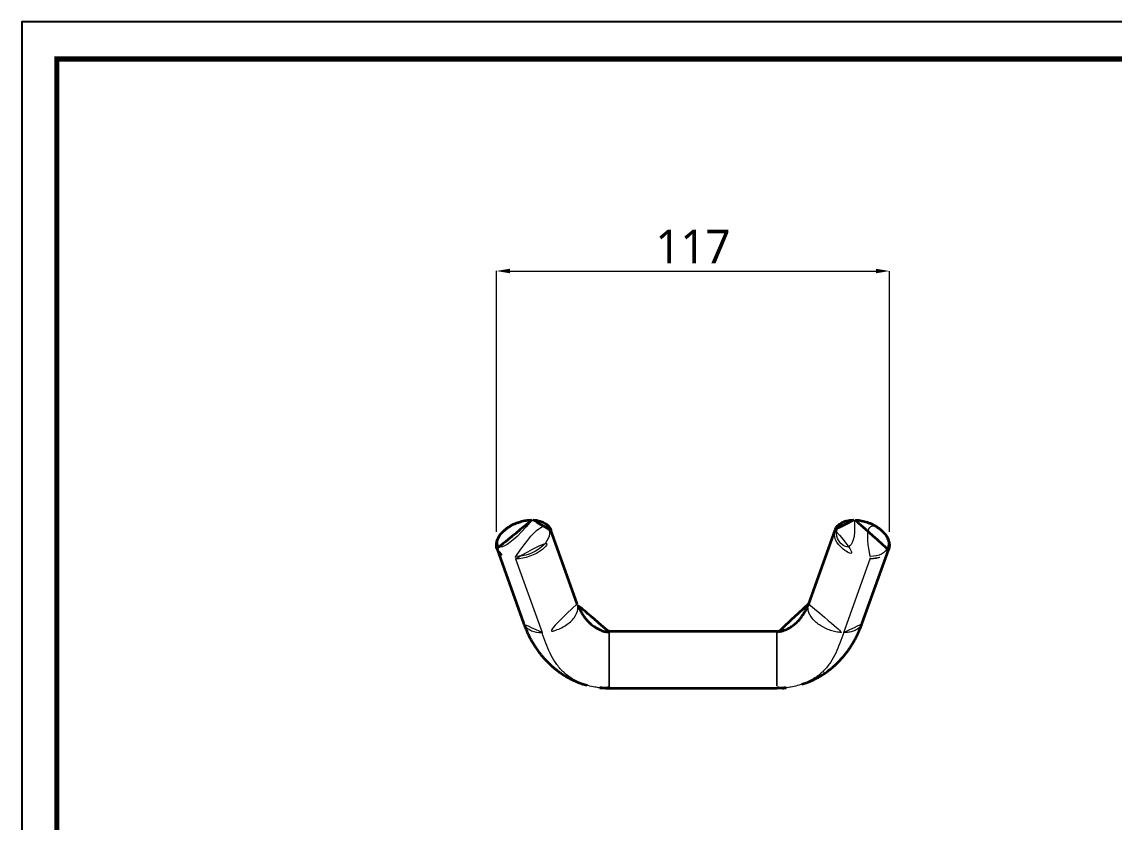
# Model space of a CAD drawing. Extents: x 16296681342 to 16296681993, y -37409617230 to -37409616753.
# Drawn here: x 16296681342.4 to 16296681667.9, y -37409616991.1 to -37409616752.6 of the extents above; entities that cross this region are included whole.
import ezdxf

# ---------------------------------------------------------------- set-up
doc = ezdxf.new("R2010")
doc.units = 0
doc.header["$LTSCALE"] = 10
doc.header["$MEASUREMENT"] = 0
doc.header["$PDMODE"] = 3
doc.header["$PDSIZE"] = -10
doc.layers.get('0').update_dxf_attribs({"linetype": 'CONTINUOUS'})
doc.layers.get('DEFPOINTS').update_dxf_attribs({"linetype": 'CONTINUOUS'})
doc.layers.add('1', color=7, linetype='CONTINUOUS')
doc.layers.add('BODY', color=7, linetype='CONTINUOUS')
doc.styles.add('Daelim Dimension', font='NanumGothic.ttf')
doc.dimstyles.new('DEFAULT', dxfattribs={"dimscale": 2, "dimtxt": 2, "dimasz": 2, "dimexe": 0, "dimexo": 2, "dimgap": 1, "dimtad": 1, "dimdec": 1, "dimzin": 9, "dimdsep": 46, "dimtxsty": 'Daelim Dimension', "dimcen": 0.5, "dimclrd": 252, "dimclre": 252, "dimclrt": 3, "dimadec": 1, "dimazin": 0, "dimtfac": 1, "dimtdec": 1, "dimtix": 1, "dimtmove": 0, "dimatfit": 3, "dimfxl": 0, "dimtolj": 1, "dimtzin": 1, "dimlwd": 9, "dimlwe": 9, "dimarcsym": 0})

# ---------------------------------------------------------------- blocks, each defined once
blk = doc.blocks.new('*D0')
at = {"layer": 'BODY', "color": 5, "lineweight": 9, "ltscale": 0.7}
for p, q in [((16296681483.86148, -37409616904.57732), (16296681483.86757, -37409616826.88673)), ((16296681487.86757, -37409616826.88705), (16296681596.9715, -37409616826.8956)), ((16296681600.96541, -37409616904.58649), (16296681600.9715, -37409616826.89591))]:
    blk.add_line(p, q, dxfattribs=at)
at = {"layer": 'BODY', "color": 5, "ltscale": 0.7}
for points in [[(16296681487.86762, -37409616826.22038), (16296681487.86752, -37409616827.55371), (16296681483.86757, -37409616826.88673)], [(16296681596.97155, -37409616826.22894), (16296681596.97145, -37409616827.56226), (16296681600.9715, -37409616826.89591)]]:
    blk.add_solid(points, dxfattribs=at)
at = {"layer": 'DEFPOINTS', "color": 0, "ltscale": 0.7}
for p in [(16296681600.9715, -37409616826.89591), (16296681483.86117, -37409616908.57732), (16296681600.9651, -37409616908.58649)]:
    blk.add_point(p, dxfattribs=at)
at = {"layer": 'BODY', "color": 7, "lineweight": 5, "ltscale": 0.7, "insert": (16296681542.42011, -37409616819.55513), "char_height": 10, "attachment_point": 5, "rotation": 359.9955093741583, "style": 'Daelim Dimension'}
blk.add_mtext('\\A1;117', dxfattribs=at)

msp = doc.modelspace()

# ---------------------------------------------------------------- linework, layer by layer
at = {"ltscale": 0.5}
msp.add_lwpolyline([(16296681342.43942, -37409617229.63621), (16296681993.43942, -37409617229.63621), (16296681993.43942, -37409616752.63621), (16296681342.43942, -37409616752.63621)], close=True, dxfattribs=at)
at = {"color": 5, "linetype": 'ByBlock', "lineweight": 200, "const_width": 1.5}
msp.add_lwpolyline([(16296681352.90762, -37409617209.21149), (16296681982.90762, -37409617209.21149), (16296681982.90762, -37409616763.71149), (16296681352.90762, -37409616763.71149)], close=True, dxfattribs=at)
at = {"layer": '1', "color": 0, "linetype": 'Continuous', "lineweight": 35}
for p, q in [((16296681507.93997, -37409616926.07544), (16296681500.0767, -37409616904.09825)), ((16296681584.74916, -37409616904.09825), (16296681576.88589, -37409616926.07544)), ((16296681484.07122, -37409616909.82489), (16296681491.93449, -37409616931.80208)), ((16296681592.89137, -37409616931.80208), (16296681600.75464, -37409616909.82489))]:
    msp.add_line(p, q, dxfattribs=at)
at = {"layer": '1', "color": 0, "linetype": 'Continuous', "lineweight": 18}
for p, q in [((16296681489.58833, -37409616912.66996), (16296681497.45161, -37409616934.64715)), ((16296681587.37425, -37409616934.64715), (16296681595.23752, -37409616912.66996))]:
    msp.add_line(p, q, dxfattribs=at)
for centre, major_axis, ratio, start_param, end_param in [((16296681491.94141, -37409616906.59112), (-7.531965827206572, -2.694880898781578), 0.6170800000000001, 4.186943110793091, 7.328535762985071), ((16296681491.94141, -37409616906.59112), (-7.531965827208456, -2.694880898782251), 0.6170800000000001, 1.045350455806811, 4.186943110791768), ((16296681494.41336, -37409616901.58899), (0, 0.5), 0.394708, 6.282838429375793, 7.019565016567876), ((16296681592.88444, -37409616906.59112), (-7.531965827208455, 2.694880898782252), 0.6170800000000001, 5.23783497763154, 8.379427588985468), ((16296681590.4125, -37409616901.58899), (0, 0.5), 0.394709, 5.546805597791297, 6.283532076480727), ((16296681592.88444, -37409616906.59112), (-7.531965827206572, 2.694880898781578), 0.6170800000000001, 2.096242281807212, 5.23783497763021), ((16296681492.07396, -37409616906.96157), (8.002739833770917, 2.863320308497228), 0.6170800000000001, 4.186943109396602, 6.267413843993616), ((16296681592.7519, -37409616906.96157), (8.002739833770917, -2.863320308497228), 0.6170800000000001, 3.141607375820998, 5.237834935395752), ((16296681492.07396, -37409616906.96157), (8.002739833769033, 2.863320308496554), 0.6170800000000001, 3.141578084429482, 4.186943109395355), ((16296681489.73455, -37409616912.33415), (0, 0.5), 0.394708, 0.7363797093883296, 2.307176036183202), ((16296681595.0913, -37409616912.33415), (0, 0.5), 0.394709, 3.976009270996383, 5.546805597791277), ((16296681592.7519, -37409616906.96157), (8.002739833769033, -2.863320308496554), 0.6170800000000001, 5.237834935397006, 6.261945157478026)]:
    msp.add_ellipse(centre, major_axis=major_axis, ratio=ratio, start_param=start_param, end_param=end_param, dxfattribs=at)
at = {"layer": '1', "color": 0, "linetype": 'Continuous', "lineweight": 35}
for centre, major_axis, start_param, end_param in [((16296681592.7519, -37409616906.96157), (8.002739833770917, -2.863320308497228), 3.120352531842106, 3.141607375820998), ((16296681492.07396, -37409616906.96157), (8.002739833770917, 2.863320308497228), 6.267413645283806, 6.283170740098775), ((16296681492.07396, -37409616906.96157), (8.002739833769033, 2.863320308496554), 3.125820989614931, 3.141578084429483), ((16296681592.7519, -37409616906.96157), (8.002739833769033, -2.863320308496554), 6.261945019583834, 6.28319986350192)]:
    msp.add_ellipse(centre, major_axis=major_axis, ratio=0.6170800000000001, start_param=start_param, end_param=end_param, dxfattribs=at)
for points, knots in [([(16296681494.41336, -37409616901.08899), (16296681494.26931, -37409616901.089), (16296681493.85106, -37409616901.09747), (16296681493.1454, -37409616901.15193), (16296681492.29799, -37409616901.27818), (16296681491.44839, -37409616901.46451), (16296681490.60565, -37409616901.70881), (16296681489.77842, -37409616902.00845), (16296681488.97534, -37409616902.36031), (16296681488.20476, -37409616902.76085), (16296681487.47476, -37409616903.20608), (16296681486.793, -37409616903.69169), (16296681486.16674, -37409616904.21304), (16296681485.60282, -37409616904.76523), (16296681485.10762, -37409616905.34307), (16296681484.68713, -37409616905.94098), (16296681484.34688, -37409616906.55281), (16296681484.0916, -37409616907.17183), (16296681483.92553, -37409616907.79033), (16296681483.84924, -37409616908.40081), (16296681483.86951, -37409616908.99263), (16296681483.94101, -37409616909.43953), (16296681484.02778, -37409616909.67779), (16296681484.0513, -37409616909.73586)], [0, 0, 0, 0, 0.0267754416626637, 0.077299847513145, 0.1277918423739908, 0.1782502717932748, 0.2286871463410586, 0.2791171169362244, 0.3295558058701129, 0.38001457013669, 0.430509844799974, 0.4810571849110317, 0.5316697529915657, 0.5823555877780652, 0.633112841198496, 0.6839220927461406, 0.7347146846135393, 0.7853850269981256, 0.8357869403222979, 0.8857569575507414, 0.9351743479060698, 0.9840330216113482, 1, 1, 1, 1]), ([(16296681500.09663, -37409616904.18732), (16296681500.06114, -37409616904.06462), (16296681499.955, -37409616903.76718), (16296681499.70389, -37409616903.32291), (16296681499.34889, -37409616902.86288), (16296681498.91593, -37409616902.44816), (16296681498.41069, -37409616902.08157), (16296681497.83672, -37409616901.76705), (16296681497.19974, -37409616901.50828), (16296681496.50662, -37409616901.30845), (16296681495.76555, -37409616901.1699), (16296681495.06191, -37409616901.10155), (16296681494.60468, -37409616901.08898), (16296681494.41336, -37409616901.08899)], [0, 0, 0, 0, 0.0632284904140745, 0.1572346491173744, 0.2513431382319271, 0.3460791778834474, 0.4417560637846144, 0.5384222720584808, 0.6359146038555452, 0.7339714598455509, 0.8323379812279552, 0.9308205357497076, 1, 1, 1, 1]), ([(16296681590.4125, -37409616901.08899), (16296681590.26835, -37409616901.08898), (16296681589.85589, -37409616901.0975), (16296681589.19084, -37409616901.15245), (16296681588.43911, -37409616901.28103), (16296681587.73168, -37409616901.47256), (16296681587.07698, -37409616901.72588), (16296681586.48289, -37409616902.03882), (16296681585.95763, -37409616902.4082), (16296681585.50647, -37409616902.8287), (16296681585.14141, -37409616903.29642), (16296681584.90844, -37409616903.68683), (16296681584.82144, -37409616903.92667), (16296681584.80178, -37409616903.98768)], [0, 0, 0, 0, 0.0540665323539559, 0.1562967374705268, 0.2587028042756616, 0.3612176989688864, 0.4637109762535725, 0.5659733145757148, 0.6677143980924849, 0.7686036715907327, 0.8683876968071425, 0.9670363629562574, 1, 1, 1, 1]), ([(16296681600.702, -37409616909.93551), (16296681600.75299, -37409616909.81986), (16296681600.86215, -37409616909.52496), (16296681600.95436, -37409616909.02481), (16296681600.97728, -37409616908.44505), (16296681600.91112, -37409616907.8505), (16296681600.75853, -37409616907.24701), (16296681600.5197, -37409616906.63979), (16296681600.19664, -37409616906.03527), (16296681599.79255, -37409616905.44029), (16296681599.31208, -37409616904.86175), (16296681598.76096, -37409616904.30622), (16296681598.14571, -37409616903.77975), (16296681597.47335, -37409616903.28777), (16296681596.75125, -37409616902.83523), (16296681595.98714, -37409616902.42661), (16296681595.1891, -37409616902.06599), (16296681594.36546, -37409616901.75703), (16296681593.5248, -37409616901.50291), (16296681592.67579, -37409616901.30633), (16296681591.82737, -37409616901.16949), (16296681591.07078, -37409616901.10153), (16296681590.60395, -37409616901.08902), (16296681590.4125, -37409616901.08899)], [0, 0, 0, 0, 0.0315591055333097, 0.078993991759142, 0.1264670614690665, 0.1742427407208882, 0.2224871912388027, 0.271232933275618, 0.3204027636788407, 0.3698660410010903, 0.4194928367191524, 0.4691840318733374, 0.5188644532731082, 0.5685102990636449, 0.6181157438484463, 0.6676855389962147, 0.7172303419656153, 0.7667639528952495, 0.8163017600932122, 0.8658557545916008, 0.9154409048567884, 0.9650728606549251, 1, 1, 1, 1]), ([(16296681517.41292, -37409616934.41157), (16296681517.16753, -37409616934.43423), (16296681516.70325, -37409616934.43191), (16296681516.00119, -37409616934.2978), (16296681515.38443, -37409616934.08942), (16296681514.8382, -37409616933.85206), (16296681514.3779, -37409616933.6281), (16296681513.96892, -37409616933.42487), (16296681513.6257, -37409616933.23994), (16296681513.32844, -37409616933.06573), (16296681512.91725, -37409616932.80346), (16296681512.40264, -37409616932.42645), (16296681511.91326, -37409616932.01774), (16296681511.48897, -37409616931.62465), (16296681511.12973, -37409616931.26073), (16296681510.84167, -37409616930.94594), (16296681510.60403, -37409616930.6714), (16296681510.37984, -37409616930.39993), (16296681510.14233, -37409616930.09662), (16296681509.90864, -37409616929.78048), (16296681509.68872, -37409616929.46674), (16296681509.44647, -37409616929.1035), (16296681509.17346, -37409616928.66599), (16296681508.86866, -37409616928.13577), (16296681508.55247, -37409616927.53132), (16296681508.22484, -37409616926.82236), (16296681508.03104, -37409616926.33253), (16296681507.93905, -37409616926.07356)], [0, 0, 0, 0, 0.0443550307913279, 0.0832107869313367, 0.1201947576100347, 0.1548140744580785, 0.1854537854679107, 0.2109866917691015, 0.2319759507067003, 0.2509332140574823, 0.2908881146445505, 0.3446170667490404, 0.3947033810241349, 0.437830683053999, 0.4804982035432817, 0.5167698243878174, 0.5415118284224556, 0.5686453292172436, 0.6021483372301029, 0.6364093913635361, 0.6648738763111168, 0.6958376109701274, 0.7424252768272211, 0.7894566531060909, 0.8475769838433771, 0.9175065690986356, 1, 1, 1, 1]), ([(16296681576.8868, -37409616926.07356), (16296681576.79775, -37409616926.32328), (16296681576.61795, -37409616926.77964), (16296681576.32956, -37409616927.41128), (16296681576.08114, -37409616927.90022), (16296681575.87543, -37409616928.27705), (16296681575.6822, -37409616928.61235), (16296681575.46231, -37409616928.97302), (16296681575.17183, -37409616929.42026), (16296681574.82886, -37409616929.90714), (16296681574.46773, -37409616930.37533), (16296681574.14543, -37409616930.76318), (16296681573.7888, -37409616931.16392), (16296681573.36359, -37409616931.60191), (16296681572.88682, -37409616932.04118), (16296681572.37321, -37409616932.46461), (16296681571.90651, -37409616932.80378), (16296681571.48929, -37409616933.07092), (16296681571.18406, -37409616933.24897), (16296681570.95662, -37409616933.37111), (16296681570.7481, -37409616933.47608), (16296681570.43324, -37409616933.62672), (16296681569.91377, -37409616933.8509), (16296681569.17678, -37409616934.11514), (16296681568.33251, -37409616934.3418), (16296681567.72698, -37409616934.40224), (16296681567.41294, -37409616934.4116)], [0, 0, 0, 0, 0.0770287765448028, 0.1385846292546539, 0.1855790516877828, 0.2190506816428027, 0.2507349734333694, 0.2865448546312914, 0.3261763289095638, 0.3828265412546926, 0.4293122014757981, 0.4671389711755227, 0.5059505996332608, 0.5602623115045825, 0.6141837249681923, 0.6584088613824127, 0.7134863500503059, 0.743660726071027, 0.7689968746461773, 0.789634483513165, 0.8000384141271817, 0.8136620595095531, 0.8501264832700911, 0.8959879279447902, 0.9468102464065568, 1, 1, 1, 1]), ([(16296681491.93539, -37409616931.80389), (16296681492.11698, -37409616932.31302), (16296681492.47226, -37409616933.24416), (16296681493.00923, -37409616934.49981), (16296681493.49045, -37409616935.51998), (16296681493.91605, -37409616936.35394), (16296681494.34979, -37409616937.15015), (16296681494.86413, -37409616938.03204), (16296681495.52703, -37409616939.07716), (16296681496.27064, -37409616940.13968), (16296681497.00442, -37409616941.09354), (16296681497.66063, -37409616941.88334), (16296681498.28748, -37409616942.58984), (16296681498.97711, -37409616943.31744), (16296681499.74504, -37409616944.06928), (16296681500.55316, -37409616944.79934), (16296681501.33733, -37409616945.45492), (16296681502.1671, -37409616946.09954), (16296681503.09343, -37409616946.76251), (16296681504.10887, -37409616947.42139), (16296681505.10252, -37409616948.00385), (16296681505.9366, -37409616948.44759), (16296681506.61999, -37409616948.78432), (16296681507.27445, -37409616949.08754), (16296681508.09026, -37409616949.43571), (16296681509.04733, -37409616949.79314), (16296681510.02015, -37409616950.10227), (16296681510.62049, -37409616950.26667), (16296681510.89771, -37409616950.33718)], [0, 0, 0, 0, 0.061463975266212, 0.1136881079062807, 0.1567912125872343, 0.190881399015809, 0.2204254778152028, 0.2582545226457815, 0.3050545002649449, 0.3585800056467264, 0.4030133032720425, 0.438121928720627, 0.4704130301116617, 0.5054342831445278, 0.546298980693392, 0.5858642758286137, 0.6217679919282001, 0.6549141980635882, 0.6970612187144115, 0.7415607208245975, 0.7809160577540615, 0.8152786565473273, 0.8379169968910045, 0.8594441752408906, 0.8907538499907418, 0.934173390979552, 0.969913477958672, 1, 1, 1, 1]), ([(16296681574.89484, -37409616950.01472), (16296681575.1011, -37409616949.95752), (16296681575.54312, -37409616949.82938), (16296681576.15375, -37409616949.63487), (16296681576.70204, -37409616949.44137), (16296681577.29897, -37409616949.19685), (16296681578.31074, -37409616948.74512), (16296681579.7352, -37409616948.01775), (16296681581.40713, -37409616946.99718), (16296681582.93389, -37409616945.90867), (16296681584.14199, -37409616944.91888), (16296681585.10331, -37409616944.04742), (16296681585.87593, -37409616943.29041), (16296681586.55301, -37409616942.57374), (16296681587.13689, -37409616941.91407), (16296681587.69616, -37409616941.24625), (16296681588.20115, -37409616940.60277), (16296681588.64157, -37409616940.0077), (16296681588.97108, -37409616939.54323), (16296681589.286, -37409616939.08128), (16296681589.62708, -37409616938.56018), (16296681590.03122, -37409616937.91123), (16296681590.51328, -37409616937.08582), (16296681591.06006, -37409616936.07215), (16296681591.65633, -37409616934.85554), (16296681592.2848, -37409616933.41943), (16296681592.68845, -37409616932.3698), (16296681592.89047, -37409616931.80389)], [0, 0, 0, 0, 0.0240710263927967, 0.0525534595123636, 0.0766226924418251, 0.1010287577978637, 0.1269565878092712, 0.1971712926416219, 0.2679635757179684, 0.3369398767225808, 0.3996342579161146, 0.4385753850684198, 0.4796809981236552, 0.5192872495503349, 0.5481391860767839, 0.5779878986584743, 0.6171360496810037, 0.640324066542698, 0.6620064764016663, 0.6821668683892802, 0.7045280399640114, 0.7343911676167271, 0.7718712067033244, 0.8170579171172773, 0.8700497120870577, 0.9309770687309464, 1, 1, 1, 1]), ([(16296681517.41293, -37409616934.26202), (16296681517.41293, -37409616934.262), (16296681517.41293, -37409616934.27565), (16296681517.41293, -37409616934.32831), (16296681517.41293, -37409616934.36555), (16296681517.41293, -37409616934.41445)], [0, 0, 0, 0, 0.5174652909671551, 0.5174652909671551, 1, 1, 1, 1]), ([(16296681517.41293, -37409616951.11166), (16296681517.41293, -37409616951.1591), (16296681517.41293, -37409616951.19535), (16296681517.41293, -37409616951.24749), (16296681517.41293, -37409616951.26114), (16296681517.41293, -37409616951.26112)], [0, 0, 0, 0, 0.4773984437893227, 0.4773984437893227, 1, 1, 1, 1])]:
    msp.add_open_spline(points, degree=3, knots=knots, dxfattribs=at)
at = {"layer": '1', "color": 0, "linetype": 'Continuous', "lineweight": 18}
for points, knots in [([(16296681507.93958, -37409616926.07504), (16296681508.11656, -37409616926.57092), (16296681508.2577, -37409616927.91325), (16296681507.23915, -37409616930.25243), (16296681504.6491, -37409616932.61958), (16296681501.12472, -37409616934.25766), (16296681498.62101, -37409616934.64754), (16296681497.45147, -37409616934.64746)], [0, 0, 0, 0, 0.1436471216019111, 0.3577344053475339, 0.5718216890931567, 0.7859089728384799, 1, 1, 1, 1]), ([(16296681576.88612, -37409616926.07478), (16296681576.86567, -37409616926.13191), (16296681576.79351, -37409616926.35283), (16296681576.7093, -37409616926.75074), (16296681576.68074, -37409616927.27904), (16296681576.73122, -37409616927.82332), (16296681576.86026, -37409616928.37834), (16296681577.06662, -37409616928.93876), (16296681577.34831, -37409616929.49918), (16296681577.70262, -37409616930.0542), (16296681578.12613, -37409616930.59848), (16296681578.61477, -37409616931.12678), (16296681579.16383, -37409616931.634), (16296681579.76803, -37409616932.11527), (16296681580.42153, -37409616932.56595), (16296681581.11806, -37409616932.98169), (16296681581.8509, -37409616933.3585), (16296681582.613, -37409616933.69274), (16296681583.39701, -37409616933.9812), (16296681584.19538, -37409616934.2211), (16296681585.00043, -37409616934.41013), (16296681585.80441, -37409616934.54646), (16296681586.59957, -37409616934.62879), (16296681587.11868, -37409616934.64715), (16296681587.37425, -37409616934.64715)], [0, 0, 0, 0, 0.0165547037887574, 0.0633854321797689, 0.1102161605707804, 0.1570468889617919, 0.2038776173528034, 0.2507083457438149, 0.2975390741348264, 0.344369802525838, 0.3912005309168494, 0.4380312593078609, 0.4848619876988725, 0.531692716089884, 0.5785234444808955, 0.6253541728719071, 0.6721849012629184, 0.7190156296539301, 0.7658463580449416, 0.8126770864359534, 0.859507814826965, 0.9063385432179766, 0.9531692716089885, 1, 1, 1, 1]), ([(16296681497.45147, -37409616934.64746), (16296681496.28186, -37409616934.64754), (16296681494.11769, -37409616934.25766), (16296681492.48905, -37409616932.98595), (16296681492.02166, -37409616932.04564), (16296681491.93488, -37409616931.80247)], [0, 0, 0, 0, 0.4293684709839009, 0.8587294444831992, 1, 1, 1, 1]), ([(16296681587.37425, -37409616934.64715), (16296681587.62981, -37409616934.64715), (16296681588.13295, -37409616934.62879), (16296681588.8564, -37409616934.54646), (16296681589.54165, -37409616934.41013), (16296681590.18208, -37409616934.2211), (16296681590.77154, -37409616933.9812), (16296681591.30434, -37409616933.69274), (16296681591.77535, -37409616933.3585), (16296681592.18004, -37409616932.98169), (16296681592.51451, -37409616932.56595), (16296681592.74478, -37409616932.16837), (16296681592.85372, -37409616931.9072), (16296681592.89113, -37409616931.80273)], [0, 0, 0, 0, 0.0939275841363884, 0.1878551682727768, 0.2817827524091652, 0.3757103365455536, 0.469637920681942, 0.5635655048183305, 0.6574930889547188, 0.7514206730911073, 0.8453482572274956, 0.939275841363884, 1, 1, 1, 1]), ([(16296681514.66244, -37409616951.10455), (16296681514.17245, -37409616951.04829), (16296681512.30429, -37409616950.77413), (16296681509.24883, -37409616949.9189), (16296681505.96394, -37409616948.23067), (16296681503.3518, -37409616946.07447), (16296681501.34422, -37409616943.55698), (16296681499.80431, -37409616940.76421), (16296681498.56567, -37409616937.77235), (16296681497.82618, -37409616935.69478), (16296681497.45147, -37409616934.64746)], [0, 0, 0, 0, 0.0477324168044952, 0.1837706429752816, 0.3198088691460679, 0.4558470953168542, 0.5918853214876406, 0.7279235476584272, 0.8639617738292135, 1, 1, 1, 1]), ([(16296681517.41293, -37409616934.41445), (16296681517.41293, -37409616934.41799), (16296681517.41293, -37409616934.42159), (16296681517.41293, -37409616934.47951), (16296681517.41293, -37409616934.61481), (16296681517.41293, -37409616934.89625), (16296681517.41293, -37409616935.25343), (16296681517.41293, -37409616935.68292), (16296681517.41293, -37409616936.1806), (16296681517.41293, -37409616936.74165), (16296681517.41293, -37409616937.36068), (16296681517.41293, -37409616938.03173), (16296681517.41293, -37409616938.74834), (16296681517.41293, -37409616939.50359), (16296681517.41293, -37409616940.29023), (16296681517.41293, -37409616940.83052), (16296681517.41293, -37409616941.37614), (16296681517.41293, -37409616941.65162), (16296681517.41293, -37409616942.20525), (16296681517.41293, -37409616942.48341), (16296681517.41293, -37409616943.03973), (16296681517.41293, -37409616943.31789), (16296681517.41293, -37409616943.87152), (16296681517.41293, -37409616944.147), (16296681517.41293, -37409616944.69262), (16296681517.41293, -37409616945.23291), (16296681517.41293, -37409616946.01955), (16296681517.41293, -37409616946.7748), (16296681517.41293, -37409616947.49141), (16296681517.41293, -37409616948.16246), (16296681517.41293, -37409616948.78149), (16296681517.41293, -37409616949.34254), (16296681517.41293, -37409616949.84022), (16296681517.41293, -37409616950.26971), (16296681517.41293, -37409616950.62689), (16296681517.41293, -37409616950.90833), (16296681517.41293, -37409616951.04363), (16296681517.41293, -37409616951.10258), (16296681517.41293, -37409616951.10717), (16296681517.41293, -37409616951.11166)], [0, 0, 0, 0, 0.0023975672973158, 0.0023975672973158, 0.0379165021420349, 0.0734354369867539, 0.108954371831473, 0.144473306676192, 0.1799922415209111, 0.2155111763656301, 0.2510301112103492, 0.2865490460550683, 0.3220679808997873, 0.3575869157445064, 0.3931058505892254, 0.4286247854339444, 0.4286247854339444, 0.4641437202786635, 0.4641437202786635, 0.4996626551233826, 0.4996626551233826, 0.5351815899681016, 0.5351815899681016, 0.5707005248128206, 0.5707005248128206, 0.6062194596575398, 0.6417383945022587, 0.6772573293469778, 0.7127762641916968, 0.748295199036416, 0.7838141338811351, 0.819333068725854, 0.854852003570573, 0.8903709384152921, 0.9258898732600112, 0.9614088081047304, 0.9969277429494492, 0.9969277429494492, 1, 1, 1, 1]), ([(16296681567.41294, -37409616934.41066), (16296681567.41294, -37409616934.54883), (16296681567.41294, -37409616935.18084), (16296681567.41293, -37409616937.28098), (16296681567.41291, -37409616940.80558), (16296681567.4129, -37409616944.71756), (16296681567.41291, -37409616948.24216), (16296681567.41291, -37409616950.34106), (16296681567.41291, -37409616950.9731), (16296681567.41291, -37409616951.1114)], [0, 0, 0, 0, 0.0945988305867682, 0.256808973346819, 0.4190191161070968, 0.5812292588673744, 0.7434394016276524, 0.9056495443877032, 1, 1, 1, 1]), ([(16296681587.37439, -37409616934.64746), (16296681586.99967, -37409616935.69478), (16296681586.26018, -37409616937.77235), (16296681585.02154, -37409616940.76421), (16296681583.48163, -37409616943.55698), (16296681581.47405, -37409616946.07447), (16296681578.86192, -37409616948.23067), (16296681575.57702, -37409616949.9189), (16296681572.52076, -37409616950.77436), (16296681570.65168, -37409616951.04855), (16296681570.16079, -37409616951.10486)], [0, 0, 0, 0, 0.1360266598633458, 0.2720533197266916, 0.4080799795900373, 0.5441066394533831, 0.6801332993167288, 0.8161599591800747, 0.9521866190434204, 1, 1, 1, 1])]:
    msp.add_open_spline(points, degree=3, knots=knots, dxfattribs=at)
at = {"layer": '1', "color": 0, "linetype": 'Continuous', "lineweight": 35}
for points, degree in [([(16296681517.41224, -37409616934.3926), (16296681516.97054, -37409616934.26563), (16296681516.61682, -37409616934.22274)], 2), ([(16296681517.41292, -37409616934.26155), (16296681517.15126, -37409616934.26157), (16296681516.88922, -37409616934.24806), (16296681516.61648, -37409616934.21935)], 3), ([(16296681517.41292, -37409616934.26153), (16296681534.07959, -37409616934.26153), (16296681550.74626, -37409616934.26153), (16296681567.41293, -37409616934.26153)], 3), ([(16296681567.41293, -37409616934.38898), (16296681567.41293, -37409616934.30453), (16296681567.41293, -37409616934.26151), (16296681567.41293, -37409616934.26155)], 3), ([(16296681567.41293, -37409616934.26155), (16296681567.41293, -37409616934.26151), (16296681567.41294, -37409616934.3119), (16296681567.41294, -37409616934.41066)], 3), ([(16296681568.20904, -37409616934.22274), (16296681567.85532, -37409616934.26563), (16296681567.41361, -37409616934.39259)], 2), ([(16296681568.20938, -37409616934.21935), (16296681567.93663, -37409616934.24806), (16296681567.67459, -37409616934.26157), (16296681567.41293, -37409616934.26155)], 3), ([(16296681514.66846, -37409616951.09114), (16296681516.09725, -37409616951.26562), (16296681517.41294, -37409616951.11158)], 2), ([(16296681517.41292, -37409616951.2616), (16296681516.49173, -37409616951.2616), (16296681515.56894, -37409616951.20865), (16296681514.66244, -37409616951.10455)], 3), ([(16296681567.41293, -37409616951.26161), (16296681550.74626, -37409616951.26161), (16296681534.07959, -37409616951.26161), (16296681517.41292, -37409616951.26161)], 3), ([(16296681567.41291, -37409616951.11155), (16296681568.72733, -37409616951.2656), (16296681570.15482, -37409616951.09148)], 2), ([(16296681567.41291, -37409616951.1114), (16296681567.41291, -37409616951.21087), (16296681567.41291, -37409616951.26164), (16296681567.41291, -37409616951.2616)], 3), ([(16296681567.41293, -37409616951.2616), (16296681567.41293, -37409616951.26164), (16296681567.41293, -37409616951.20999), (16296681567.41293, -37409616951.10881)], 3), ([(16296681570.1608, -37409616951.10486), (16296681569.25514, -37409616951.20875), (16296681568.33324, -37409616951.2616), (16296681567.41293, -37409616951.2616)], 3)]:
    msp.add_open_spline(points, degree=degree, dxfattribs=at)

# ---------------------------------------------------------------- dimensions: what is measured, and where the dimension line sits
at = {"layer": 'BODY', "lineweight": 5, "ltscale": 0.7}
dim = msp.add_aligned_dim(p1=(16296681483.86117, -37409616908.57732), p2=(16296681600.9651, -37409616908.58649), distance=81.69057489678134, text='117', dimstyle='DEFAULT', override={"dimtxt": 5, "dimclrd": 5, "dimclre": 5, "dimclrt": 7}, dxfattribs=at)
dim.commit()
dim.dimension.update_dxf_attribs({"geometry": '*D0', "text_midpoint": (16296681542.42011, -37409616819.55513)})

doc.saveas('drawing.dxf')
